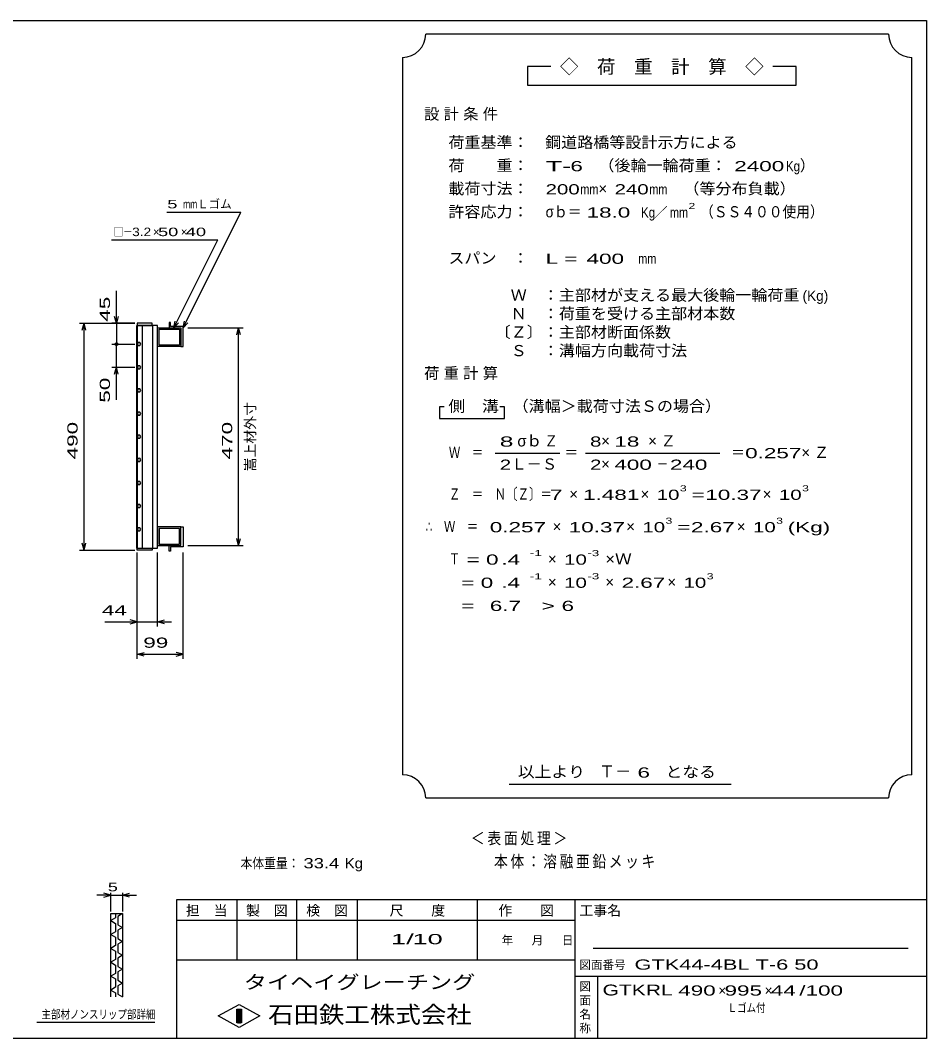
# Model space of a CAD drawing. Units: millimetres, scale not verified. Extents: x -1820 to 1731, y -1282 to 1054.
# Drawn here: x -227 to 1731, y -1146 to 1054 of the extents above; entities that cross this region are included whole.
import ezdxf
from ezdxf.enums import TextEntityAlignment as Align

# ---------------------------------------------------------------- set-up
doc = ezdxf.new("R2010")
doc.units = ezdxf.units.MM
doc.header["$LTSCALE"] = 10
for name, color, linetype, lineweight in [('0_2', 150, 'Continuous', 25), ('16', 3, 'Continuous', 25), ('22', 3, 'Continuous', 25), ('24', 2, 'Continuous', 25), ('32', 4, 'Continuous', 25)]:
    doc.layers.add(name, color=color, linetype=linetype, lineweight=lineweight)
doc.styles.add('ベクトル', font='')
doc.styles.get('ベクトル').set_extended_font_data('ベクトル')

msp = doc.modelspace()

# ---------------------------------------------------------------- linework, layer by layer
at = {"layer": '0_2'}
for p, q in [((-1729, 1053.5), (1731, 1053.5)), ((1731, 1053.5), (1731, -1146.5)), ((1731, -846.5), (111, -846.5)), ((111, -846.5), (111, -1146.5)), ((241, -846.5), (241, -976.5)), ((371, -976.5), (371, -846.5)), ((501, -846.5), (501, -976.5)), ((761, -976.5), (761, -846.5)), ((971, -846.5), (971, -1146.5)), ((971, -891.5), (111, -891.5)), ((1691, -951.5), (1011, -951.5)), ((111, -976.5), (971, -976.5)), ((971, -1011.5), (1731, -1011.5)), ((1021, -1146.5), (1021, -1011.5)), ((201, -1097.5), (246, -1072.5)), ((246, -1072.5), (291, -1097.5)), ((246, -1122.5), (201, -1097.5)), ((241, -1082.5), (251, -1082.5)), ((241, -1112.5), (241, -1082.5)), ((241, -1082.5), (243, -1082.5)), ((243, -1082.5), (243, -1112.5)), ((245, -1112.5), (245, -1082.5)), ((245, -1082.5), (247, -1082.5)), ((291, -1097.5), (246, -1122.5)), ((247, -1082.5), (247, -1112.5)), ((249, -1112.5), (249, -1082.5)), ((249, -1082.5), (251, -1082.5)), ((251, -1082.5), (251, -1112.5)), ((251, -1082.5), (251, -1112.5)), ((251, -1112.5), (241, -1112.5)), ((243, -1112.5), (245, -1112.5)), ((247, -1112.5), (249, -1112.5)), ((1731, -1146.5), (-1729, -1146.5))]:
    msp.add_line(p, q, dxfattribs=at)
at = {"layer": '16'}
for p, q in [((58, 399), (26, 399)), ((26, 399), (26, 394.5)), ((58, 394.5), (58, 399)), ((98, 401), (95, 401)), ((95, 401), (95, 389)), ((98, 392), (98, 401)), ((25.3, -86.5), (25.3, 394.5)), ((25.3, 394.5), (26, 394.5)), ((26, 394.5), (58, 394.5)), ((26, 394.5), (26, -86.5)), ((70, 394.5), (26, 394.5)), ((36.5, 394.5), (36.5, -86.5)), ((59.5, -86.5), (59.5, 394.5)), ((70, -86.5), (70, 394.5)), ((70, 389), (120, 389)), ((70, 349), (70, 389)), ((73, 386), (117, 386)), ((73, 352), (73, 386)), ((95, 389), (120, 389)), ((125, 392), (98, 392)), ((117, 386), (117, 352)), ((120, 389), (120, 349)), ((120, 389), (120, 349)), ((125, 349), (125, 392)), ((27.85, 357.24), (26, 353.98)), ((26, 353.98), (27.9, 350.74)), ((31.6, 357.26), (27.85, 357.24)), ((33.5, 354), (31.6, 357.26)), ((31.65, 350.76), (33.5, 354.02)), ((117, 352), (73, 352)), ((27.9, 350.74), (31.65, 350.76)), ((120, 349), (70, 349)), ((120, 349), (125, 349)), ((27.85, 307.24), (26, 303.98)), ((26, 303.98), (27.9, 300.74)), ((31.6, 307.26), (27.85, 307.24)), ((27.9, 300.74), (31.65, 300.76)), ((33.5, 304), (31.6, 307.26)), ((31.65, 300.76), (33.5, 304.02)), ((27.85, 257.24), (26, 253.98)), ((26, 253.98), (27.9, 250.74)), ((31.6, 257.26), (27.85, 257.24)), ((27.9, 250.74), (31.65, 250.76)), ((33.5, 254), (31.6, 257.26)), ((31.65, 250.76), (33.5, 254.02)), ((27.85, 207.24), (26, 203.98)), ((26, 203.98), (27.9, 200.74)), ((31.6, 207.26), (27.85, 207.24)), ((27.9, 200.74), (31.65, 200.76)), ((33.5, 204), (31.6, 207.26)), ((31.65, 200.76), (33.5, 204.02)), ((27.85, 157.24), (26, 153.98)), ((31.6, 157.26), (27.85, 157.24)), ((33.5, 154), (31.6, 157.26)), ((31.65, 150.76), (33.5, 154.02)), ((26, 153.98), (27.9, 150.74)), ((27.9, 150.74), (31.65, 150.76)), ((27.85, 107.24), (26, 103.98)), ((26, 103.98), (27.9, 100.74)), ((31.6, 107.26), (27.85, 107.24)), ((27.9, 100.74), (31.65, 100.76)), ((33.5, 104), (31.6, 107.26)), ((31.65, 100.76), (33.5, 104.02)), ((27.85, 57.24), (26, 53.98)), ((26, 53.98), (27.9, 50.74)), ((31.6, 57.26), (27.85, 57.24)), ((27.9, 50.74), (31.65, 50.76)), ((33.5, 54), (31.6, 57.26)), ((31.65, 50.76), (33.5, 54.02)), ((27.85, 7.24), (26, 3.98)), ((26, 3.98), (27.9, 0.74)), ((31.6, 7.26), (27.85, 7.24)), ((27.9, 0.74), (31.65, 0.76)), ((33.5, 4), (31.6, 7.26)), ((31.65, 0.76), (33.5, 4.02)), ((27.85, -42.76), (26, -46.02)), ((31.6, -42.74), (27.85, -42.76)), ((33.5, -46), (31.6, -42.74)), ((120, -41), (70, -41)), ((70, -41), (70, -81)), ((117, -44), (73, -44)), ((73, -44), (73, -78)), ((117, -78), (117, -44)), ((120, -81), (120, -41)), ((120, -41), (125, -41)), ((120, -81), (120, -41)), ((125, -41), (125, -84)), ((26, -46.02), (27.9, -49.26)), ((27.9, -49.26), (31.65, -49.24)), ((31.65, -49.24), (33.5, -45.98)), ((26, -86.5), (25.3, -86.5)), ((26, -86.5), (58, -86.5)), ((26, -91), (26, -86.5)), ((26, -86.5), (70, -86.5)), ((58, -86.5), (58, -91)), ((70, -81), (120, -81)), ((73, -78), (117, -78)), ((95, -93), (95, -81)), ((95, -81), (120, -81)), ((125, -84), (98, -84)), ((98, -84), (98, -93)), ((58, -91), (26, -91)), ((98, -93), (95, -93))]:
    msp.add_line(p, q, dxfattribs=at)
at = {"layer": '22', "color": 4}
for p, q in [((90, 639), (250, 639)), ((125, 389), (250, 639)), ((-30, 579), (200, 579)), ((105, 389), (200, 579)), ((-19, 399), (-19, 469)), ((-99, 399), (21, 399)), ((-93, 384), (-89, 399)), ((-85, 384), (-89, 399)), ((-89, -91), (-89, 399)), ((21, 399), (-29, 399)), ((-19, 399), (-23, 414)), ((-15, 414), (-19, 399)), ((-19, 399), (-19, 354)), ((105, 389), (108, 403.6)), ((105, 389), (115, 400)), ((125, 389), (128, 403.6)), ((125, 389), (135, 400)), ((135, 389), (255, 389)), ((241, 374), (245, 389)), ((249, 374), (245, 389)), ((245, -81), (245, 389)), ((-29, 354), (21, 354)), ((-19, 304), (-19, 354)), ((-29, 304), (21, 304)), ((-23, 289), (-19, 304)), ((-15, 289), (-19, 304)), ((-19, 234), (-19, 304)), ((245, -81), (241, -66)), ((245, -81), (249, -66)), ((-89, -91), (-93, -76)), ((-89, -91), (-85, -76)), ((135, -81), (255, -81)), ((-99, -91), (21, -91)), ((26, -256), (26, -96)), ((26, -326), (26, -96)), ((70, -256), (70, -96)), ((125, -326), (125, -96)), ((26, -246), (11, -242)), ((70, -246), (85, -242)), ((-44, -246), (26, -246)), ((11, -250), (26, -246)), ((26, -246), (70, -246)), ((85, -250), (70, -246)), ((70, -246), (100, -246)), ((26, -316), (41, -312)), ((41, -320), (26, -316)), ((26, -316), (125, -316)), ((125, -316), (110, -312)), ((110, -320), (125, -316))]:
    msp.add_line(p, q, dxfattribs=at)
msp.add_circle((-19, 354), 3, dxfattribs=at)
at = {"layer": '24', "color": 4}
for p, q in [((1649, 1023.5), (649, 1023.5)), ((599, 973.5), (599, -576.5)), ((1699, -576.5), (1699, 973.5)), ((919, 953.5), (869, 953.5)), ((869, 953.5), (869, 913.5)), ((1449, 953.5), (1399, 953.5)), ((1449, 913.5), (1449, 953.5)), ((869, 913.5), (1449, 913.5)), ((689, 218.5), (679, 218.5)), ((679, 218.5), (679, 193.5)), ((819, 218.5), (809, 218.5)), ((819, 193.5), (819, 218.5)), ((679, 193.5), (819, 193.5)), ((799, 118.5), (939, 118.5)), ((994, 118.5), (1284, 118.5)), ((829, -596.5), (1309, -596.5)), ((649, -626.5), (1649, -626.5))]:
    msp.add_line(p, q, dxfattribs=at)
for centre, start, end in [((599, 1023.5), 270, 0), ((1699, 1023.5), 180, 270), ((599, -626.5), 0, 90), ((1699, -626.5), 90, 180)]:
    msp.add_arc(centre, 50, start, end, dxfattribs=at)
at = {"layer": '32'}
for p, q in [((-31, -836.5), (-46, -832.5)), ((-31, -871.5), (-31, -831.5)), ((-6, -831.5), (-6, -871.5)), ((-6, -836.5), (9, -832.5)), ((-31, -836.5), (-61, -836.5)), ((-46, -840.5), (-31, -836.5)), ((-31, -836.5), (-6, -836.5)), ((9, -840.5), (-6, -836.5)), ((-6, -836.5), (24, -836.5)), ((-31, -876.5), (-6, -876.5)), ((-31, -1056.5), (-31, -876.5)), ((-21, -876.5), (-21, -885.5)), ((-6, -876.5), (-16, -882.5)), ((-6, -876.5), (-6, -1056.5)), ((-21, -885.5), (-31, -891.5)), ((-31, -891.5), (-21, -897.5)), ((-21, -897.5), (-21, -915.5)), ((-16, -882.5), (-16, -900.5)), ((-16, -900.5), (-6, -906.5)), ((-21, -915.5), (-31, -921.5)), ((-31, -921.5), (-21, -927.5)), ((-6, -906.5), (-16, -912.5)), ((-16, -912.5), (-16, -930.5)), ((-21, -945.5), (-31, -951.5)), ((-21, -927.5), (-21, -945.5)), ((-16, -930.5), (-6, -936.5)), ((-6, -936.5), (-16, -942.5)), ((-16, -942.5), (-16, -960.5)), ((-31, -951.5), (-21, -957.5)), ((-21, -957.5), (-21, -975.5)), ((-16, -960.5), (-6, -966.5)), ((-6, -966.5), (-16, -972.5)), ((-21, -975.5), (-31, -981.5)), ((-31, -981.5), (-21, -987.5)), ((-21, -987.5), (-21, -1005.5)), ((-16, -972.5), (-16, -990.5)), ((-21, -1005.5), (-31, -1011.5)), ((-31, -1011.5), (-21, -1017.5)), ((-16, -990.5), (-6, -996.5)), ((-6, -996.5), (-16, -1002.5)), ((-16, -1002.5), (-16, -1020.5)), ((-21, -1017.5), (-21, -1035.5)), ((-16, -1020.5), (-6, -1026.5)), ((-6, -1026.5), (-16, -1032.5)), ((-16, -1032.5), (-16, -1050.5)), ((-21, -1035.5), (-31, -1041.5)), ((-31, -1041.5), (-21, -1047.5)), ((-21, -1047.5), (-21, -1056.5)), ((-16, -1050.5), (-6, -1056.5)), ((64, -1111.5), (-191, -1111.5))]:
    msp.add_line(p, q, dxfattribs=at)

# ---------------------------------------------------------------- texts
at = {"layer": '0_2', "style": 'ベクトル'}
for s, height, p in [('担\u3000当', 21.99, (131, -869.5)), ('製\u3000図', 21.99, (261, -869.5)), ('検\u3000図', 21.99, (391, -869.5)), ('尺\u3000\u3000度', 21.99, (571, -869.5)), ('作\u3000\u3000図', 21.99, (806, -869.5)), ('工事名', 21.99, (981, -869.5)), ('年', 18.33, (813, -934)), ('月', 18.33, (878, -934)), ('日', 18.33, (943, -934)), ('図面番号', 18.33, (981, -987)), ('図', 18.33, (981, -1034)), ('面', 18.33, (981, -1064)), ('名', 18.33, (981, -1094)), ('称', 18.33, (981, -1124))]:
    msp.add_text(s, height=height, dxfattribs=at).set_placement(p, align=Align.MIDDLE_LEFT)
at = {"layer": '0_2', "color": 222, "style": 'ベクトル'}
for s, height, width, p in [('タイヘイグレーチング', 29.33, 1.25, (256, -1024.5)), ('石田鉄工株式会社', 36.66, 1.1, (308.5, -1094.5))]:
    msp.add_text(s, height=height, dxfattribs=dict(at, width=width)).set_placement(p, align=Align.MIDDLE_LEFT)
at = {"layer": '22', "color": 2, "style": 'ベクトル'}
for s, height, width, p in [(' 5 ', 18.33, 1.6, (80, 656.5)), ('mm', 18.33, 0.75, (125, 656.5)), ('□－', 18.33, 0.8, (-25, 596.5)), ('3.2', 18.33, 1.2, (15, 596.5)), (' 50 ', 18.33, 1.6, (60, 596.5)), (' 40 ', 18.33, 1.6, (120, 596.5)), (' 44 ', 21.99, 1.65, (-64, -221)), (' 99 ', 21.99, 1.65, (25.5, -291)), ('本体重量：', 21.99, 0.85, (249, -767.5)), (' 33.4', 21.99, 1.35, (374, -767.5)), ('Kg', 21.99, 1.1, (474, -767.5)), ('1/', 21.99, 2, (574, -931.5)), (' 10 ', 21.99, 2, (604, -931.5)), ('GTK44-4BL T-6 50', 21.99, 1.6, (1100, -986.5)), ('GTKRL', 23.46, 1.45, (1031, -1041.5)), (' 490 ', 21.99, 1.65, (1181, -1042.5)), (' 995 ', 21.99, 1.65, (1281, -1042.5)), (' 44 ', 21.99, 1.65, (1381, -1042.5)), ('/', 21.99, 1.65, (1456, -1042.5)), (' 100 ', 21.99, 1.65, (1456, -1042.5)), ('Ｌゴム付', 18.33, 0.8, (1301, -1080))]:
    msp.add_text(s, height=height, dxfattribs=dict(at, width=width)).set_placement(p, align=Align.MIDDLE_LEFT)
for s, height, p in [('Ｌゴム', 18.33, (155, 656.5)), ('×', 18.33, (60, 596.5)), ('×', 18.33, (120, 596.5)), ('×', 21.99, (1281, -1042.5)), ('×', 21.99, (1381, -1042.5))]:
    msp.add_text(s, height=height, dxfattribs=at).set_placement(p, align=Align.MIDDLE_LEFT)
at = {"layer": '22', "color": 2, "style": 'ベクトル', "width": 1.65}
for s, p in [(' 45 ', (-44, 389)), (' 50 ', (-44, 214)), (' 490 ', (-114, 91.5)), (' 470', (220, 91.5))]:
    msp.add_text(s, height=21.99, rotation=90, dxfattribs=at).set_placement(p, align=Align.MIDDLE_LEFT)
at = {"layer": '22', "color": 2, "style": 'ベクトル'}
msp.add_text('嵩上材外寸', height=21.99, rotation=90, dxfattribs=at).set_placement((270, 79), align=Align.MIDDLE_LEFT)
at = {"layer": '22', "color": 2, "char_height": 25.66, "attachment_point": 4, "style": 'ベクトル'}
for s, insert in [('\\T1.2;\\W0.85;＜表面処理＞', (746.5, -715)), ('\\T1.19;\\W0.85;本体：溶融亜鉛メッキ', (796.5, -765))]:
    msp.add_mtext(s, dxfattribs=dict(at, insert=insert))
at = {"layer": '24', "style": 'ベクトル'}
for s, height, p in [('◇\u3000荷\u3000重\u3000計\u3000算\u3000◇', 29.33, (939, 953.5)), ('）', 24.19, (1457, 740)), ('×', 24.19, (1022, 690)), ('／', 21.99, (1141.5, 638.5)), ('(Kg)', 21.99, (1463, 458.5)), ('σｂ', 24.19, (847, 145)), ('×', 24.19, (1028, 145)), ('Ｌ－Ｓ', 24.19, (834, 95)), ('×', 24.19, (1028, 95)), ('×', 24.19, (959, 30)), ('×', 24.19, (1113, 30)), ('×', 24.19, (1377, 30)), ('×', 24.19, (923, -40)), ('×', 24.19, (1082, -40)), ('×', 24.19, (1321, -40)), ('×', 24.19, (913, -110)), ('×', 24.19, (913, -160)), ('×', 24.19, (1037, -160)), ('×', 24.19, (1171, -160)), ('Ｔ－', 25.66, (1023, -569))]:
    msp.add_text(s, height=height, dxfattribs=at).set_placement(p, align=Align.MIDDLE_LEFT)
for s, height, width, p in [('荷重基準：\u3000', 24.19, 1.05, (698, 790)), ('鋼道路橋等設計示方による', 24.19, 1.05, (907, 790)), ('荷\u3000\u3000重：\u3000', 24.19, 1.05, (698, 740)), ('T-', 21.99, 2, (908, 738.5)), (' 6 ', 21.99, 1.65, (948, 738.5)), ('（後輪一輪荷重：', 24.19, 1.05, (1022, 740)), (' 2400', 21.99, 1.65, (1302, 738.5)), ('Kg', 21.99, 0.85, (1427, 738.5)), ('載荷寸法：\u3000', 24.19, 1.05, (698, 690)), ('\u3000（等分布負載）', 24.19, 1.05, (1171, 690)), ('200', 21.99, 1.5, (908, 688.5)), ('mm', 21.99, 0.8, (983, 688.5)), ('240', 21.99, 1.5, (1057, 688.5)), ('mm', 21.99, 0.8, (1132, 688.5)), ('許容応力：\u3000', 24.19, 1.05, (698, 640)), ('σｂ＝', 24.19, 0.9, (908, 640)), (' 18.0', 21.99, 1.65, (983, 638.5)), ('Kg', 21.99, 0.85, (1114, 638.5)), ('mm', 21.99, 0.8, (1176.5, 638.5)), ('2', 13.2, 1.5, (1216.5, 652.5)), ('（ＳＳ４００使用）', 24.19, 0.9, (1241.5, 640)), ('スパン\u3000：\u3000', 24.19, 1.05, (698, 540)), ('L =', 21.99, 1.65, (908, 538.5)), (' 400 ', 21.99, 1.65, (983, 538.5)), ('mm', 21.99, 0.8, (1108, 538.5)), ('\u3000Ｗ\u3000：主部材が支える最大後輪一輪荷重', 24.19, 1.05, (798, 460)), ('\u3000Ｎ\u3000：荷重を受ける主部材本数', 24.19, 1.05, (798, 420)), ('〔Ｚ〕：主部材断面係数', 24.19, 1.05, (798, 380)), ('\u3000Ｓ\u3000：溝幅方向載荷寸法', 24.19, 1.05, (798, 340)), ('側\u3000溝', 24.19, 1.1, (698, 220)), ('\u3000（溝幅＞載荷寸法Ｓの場合）', 24.19, 1.05, (802, 220)), ('8', 21.99, 1.8, (809, 143.5)), ('Ｚ', 24.19, 0.9, (905, 145)), ('8', 21.99, 1.5, (1004, 143.5)), (' 18 ', 21.99, 1.65, (1043, 143.5)), ('Ｗ\u3000＝', 24.19, 0.75, (699, 120)), ('＝', 24.19, 0.9, (949, 120)), ('＝', 24.19, 0.9, (1309, 120)), ('0.257', 21.99, 1.65, (1339, 118.5)), ('2', 21.99, 1.5, (809, 93.5)), ('2', 21.99, 1.5, (1004, 93.5)), (' 400 ', 21.99, 1.65, (1043, 93.5)), ('－', 24.19, 0.75, (1148, 95)), (' 240 ', 21.99, 1.65, (1163, 93.5)), ('Ｚ\u3000＝\u3000Ｎ〔Ｚ〕＝', 24.19, 0.75, (699, 30)), ('3', 13.2, 1.5, (1198, 42.5)), ('3', 13.2, 1.5, (1462, 42.5)), (' 7 ', 21.99, 1.65, (904, 28.5)), ('1.481', 21.99, 1.65, (989, 28.5)), ('10', 21.99, 1.5, (1148, 28.5)), ('=', 21.99, 1.7, (1223, 28.5)), ('10.37', 21.99, 1.65, (1253, 28.5)), ('10', 21.99, 1.5, (1412, 28.5)), ('3', 13.2, 1.5, (1167, -27.5)), ('3', 13.2, 1.5, (1406, -27.5)), ('∴\u3000Ｗ\u3000＝', 24.19, 0.75, (649, -40)), (' 0.257', 21.99, 1.65, (774, -41.5)), ('10.37', 21.99, 1.65, (958, -41.5)), ('10', 21.99, 1.5, (1117, -41.5)), ('=', 21.99, 1.7, (1192, -41.5)), ('2.67', 21.99, 1.65, (1222, -41.5)), ('10', 21.99, 1.5, (1356, -41.5)), ('(Kg)', 21.99, 1.65, (1431, -41.5)), ('Ｔ', 24.19, 0.75, (699, -110)), (' = 0', 21.99, 1.65, (724, -111.5)), (' .4 ', 21.99, 1.65, (799, -111.5)), ('-1', 13.2, 1.65, (874, -97.5)), ('10', 21.99, 1.5, (948, -111.5)), ('-3', 13.2, 1.65, (998, -97.5)), ('×Ｗ', 24.19, 1.1, (1037, -110)), ('  = 0', 21.99, 1.65, (699, -161.5)), (' .4 ', 21.99, 1.65, (799, -161.5)), ('-1', 13.2, 1.65, (874, -147.5)), ('10', 21.99, 1.5, (948, -161.5)), ('-3', 13.2, 1.65, (998, -147.5)), ('2.67', 21.99, 1.65, (1072, -161.5)), ('10', 21.99, 1.5, (1206, -161.5)), ('3', 13.2, 1.5, (1256, -147.5)), ('  =', 21.99, 1.65, (699, -211.5)), (' 6.7', 21.99, 1.65, (774, -211.5)), ('>', 21.99, 1.7, (899, -211.5)), (' 6 ', 21.99, 1.65, (929, -211.5)), ('以上より\u3000', 24.19, 1.1, (848, -570)), (' 6 ', 21.99, 1.65, (1093, -571.5)), ('となる', 24.19, 1.1, (1167, -570))]:
    msp.add_text(s, height=height, dxfattribs=dict(at, width=width)).set_placement(p, align=Align.MIDDLE_LEFT)
at = {"layer": '24', "char_height": 24.19, "attachment_point": 4, "style": 'ベクトル'}
for s, insert in [('\\T1.28;設計条件', (645.5, 850)), ('\\T1.28;荷重計算', (645.5, 290)), ('\\T1.42;×Ｚ', (1129.5, 145)), ('\\T1.42;×Ｚ', (1460.5, 120))]:
    msp.add_mtext(s, dxfattribs=dict(at, insert=insert))
at = {"layer": '32', "color": 2, "style": 'ベクトル'}
for s, width, p in [(' 5 ', 1.6, (-48.5, -819)), ('主部材ノンスリップ部詳細', 0.8, (-181, -1094))]:
    msp.add_text(s, height=18.33, dxfattribs=dict(at, width=width)).set_placement(p, align=Align.MIDDLE_LEFT)

doc.saveas('drawing.dxf')
